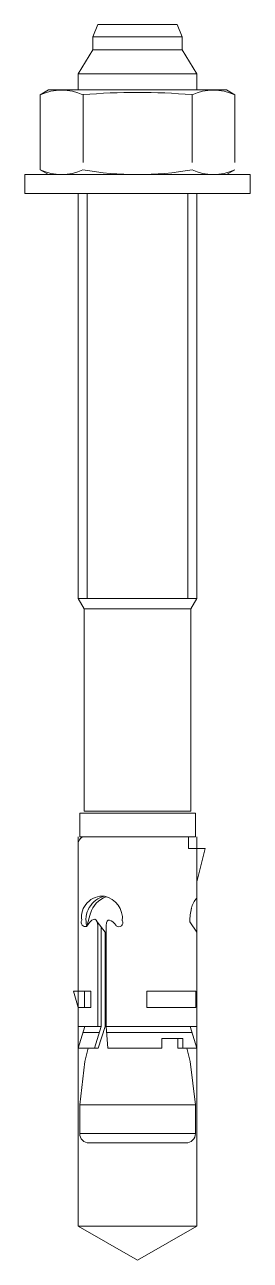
# Model space of a CAD drawing. Header units: metres. Extents: x -9 to 10, y -90 to 14.
import ezdxf

# ---------------------------------------------------------------- set-up
doc = ezdxf.new("R2010")
doc.units = ezdxf.units.M
doc.layers.add('A-DETL-GENF', color=92, linetype='Continuous', lineweight=18)

# ---------------------------------------------------------------- blocks, each defined once
blk = doc.blocks.new('28 snelboutanker 2d - Snelboutanker M10-4446224-00_0 Basismaterialen')
at = {"layer": 'A-DETL-GENF', "lineweight": 5}
for p, q in [((-3.75, 13.2), (-3.35, 14.23)), ((3.35, 14.23), (-3.35, 14.23)), ((3.35, 14.23), (3.75, 13.2)), ((-3.75, 13.2), (-3.75, 12.1)), ((-3.75, 13.2), (3.75, 13.2)), ((3.75, 12.1), (3.75, 13.2)), ((-5, 10.1), (-3.75, 12.1)), ((-3.75, 12.1), (3.75, 12.1)), ((3.75, 12.1), (5, 10.1)), ((-5, 10.1), (5, 10.1)), ((-5, 10.1), (-5, 8.73)), ((5, 10.1), (5, 8.73)), ((-8.19, 8.33), (-7.5, 8.73)), ((-7.5, 8.73), (7.5, 8.73)), ((7.5, 8.73), (8.19, 8.33)), ((-8.19, 2), (-8.19, 8.33)), ((-4.59, 8.33), (-4.59, 2.62)), ((4.6, 8.33), (4.6, 2.62)), ((8.19, 8.33), (8.19, 2.62)), ((-9.5, 1.6), (-7.5, 1.6)), ((-9.5, 0), (-9.5, 1.6)), ((-7.5, 1.6), (-8.19, 2)), ((7.5, 1.6), (-7.5, 1.6)), ((8.19, 2), (7.5, 1.6)), ((7.5, 1.6), (9.5, 1.6)), ((9.5, 1.6), (9.5, 0)), ((9.5, 0), (-9.5, 0)), ((-5, -34.13), (-5, 0)), ((4.23, -34.13), (4.23, 0)), ((5, -34.13), (5, 0)), ((-5, 0), (-5, -34.13)), ((-4.23, 0), (-4.23, -34.13)), ((-4.5, -35), (-5, -34.13)), ((-5, -34.13), (5, -34.13)), ((4.5, -35), (5, -34.13)), ((-4.5, -52.05), (-4.5, -35)), ((-4.5, -35), (4.5, -35)), ((4.5, -35), (4.5, -52.05)), ((4.5, -52.05), (-4.5, -52.05)), ((-4.87, -52.2), (4.88, -52.2)), ((-4.87, -54.2), (-4.87, -52.2)), ((4.88, -52.2), (4.88, -54.2)), ((-5, -54.2), (-5, -87)), ((4.88, -54.2), (-4.87, -54.2)), ((2, -54.2), (-4, -54.2)), ((4.3, -54.2), (4.3, -55.2)), ((5, -87), (5, -54.2)), ((4.3, -55.2), (5.7, -55.2)), ((5.7, -55.2), (5, -58)), ((-4.27, -61.74), (-3.97, -60.65)), ((-2.73, -62.25), (-3.4, -61.36)), ((4.4, -61.36), (5, -62.25)), ((-3.34, -70.2), (-3.34, -61.64)), ((-3.05, -61.82), (-3.05, -70.2)), ((-2.73, -70.2), (-2.73, -62.25)), ((-2.64, -61.69), (-2.64, -70.2)), ((-5, -68.6), (-5.4, -67.2)), ((-3.93, -67.2), (-5.4, -67.2)), ((-4.47, -67.2), (-4.47, -68.6)), ((-3.93, -67.2), (-3.93, -68.6)), ((0.8, -68.6), (0.8, -67.2)), ((0.8, -67.2), (4.9, -67.2)), ((4.9, -67.2), (4.9, -68.6)), ((-5, -68.6), (-3.93, -68.6)), ((4.9, -68.6), (0.8, -68.6)), ((-4.43, -70.2), (-5, -72)), ((-5, -70.2), (-3.05, -70.2)), ((-3.21, -70.7), (-4.59, -70.7)), ((-3.05, -70.2), (-3.62, -72)), ((-3.3, -72), (-2.73, -70.2)), ((-2.64, -70.2), (-2.49, -72)), ((-2.64, -70.2), (5, -70.2)), ((-2.6, -70.7), (4.59, -70.7)), ((4.43, -70.2), (5, -72)), ((2.06, -72), (2.06, -71.2)), ((2.06, -71.2), (3.81, -71.2)), ((3.41, -72), (3.41, -71.2)), ((3.81, -71.2), (3.81, -72)), ((-5, -72), (-3.3, -72)), ((-4.43, -73.15), (-4.16, -72)), ((-2.49, -72), (2.06, -72)), ((5, -72), (3.41, -72)), ((4.16, -72), (4.43, -73.15)), ((-4.87, -76.8), (-4.43, -73.15)), ((4.43, -73.15), (4.88, -76.8)), ((4.88, -76.8), (-4.87, -76.8)), ((-4.87, -79.2), (-4.87, -76.8)), ((4.88, -76.8), (4.88, -79.2)), ((4.88, -79.2), (-4.87, -79.2)), ((-4.07, -80), (4.08, -80)), ((-5, -87), (0, -89.89)), ((-5, -87), (5, -87)), ((0, -89.89), (5, -87))]:
    blk.add_line(p, q, dxfattribs=at)
for centre, radius, start, end in [((-6.39, 4.47), 4.25, 65.0076, 114.9924), ((0, -47.97), 56.49, 85.3342, 94.6658), ((6.39, 4.47), 4.25, 65.0076, 114.9924), ((-6.39, 5.85), 4.25, 245.0076, 294.9924), ((0, 28.3), 26.7, 260.0901, 279.9099), ((6.39, 5.85), 4.25, 245.0076, 294.9924), ((-4.4, -54.8), 0.6, 89.8954, 180), ((-2.94, -60.98), 1.78, 84.8593, 188.2319), ((-2.29, -61.2), 2.05, 103.7381, 195.3956), ((-1.94, -61.23), 2.1, 109.438, 164.2427), ((-3.18, -61.08), 1.91, 354.1759, 77.9811), ((10.06, -61.47), 5.66, 167.2611, 178.8521), ((6.36, -60.67), 1.88, 136.4811, 166.2224), ((-4.39, -61.41), 0.356, 150.6084, 288.882), ((-1.57, -61.44), 0.341, 227.5131, 29.3441), ((-4.07, -79.2), 0.8, 180, 270), ((4.08, -79.2), 0.8, 270, 0)]:
    blk.add_arc(centre, radius, start, end, dxfattribs=at)
for points in [[(-4.27, -61.74), (-3.94, -61.16), (-3.42, -60.8), (-3.34, -61.64)], [(-1.8, -61.69), (-2.16, -61.2), (-2.65, -60.93), (-2.64, -61.69)]]:
    blk.add_open_spline(points, degree=3, dxfattribs=at)

msp = doc.modelspace()

# ---------------------------------------------------------------- block references
msp.add_blockref('28 snelboutanker 2d - Snelboutanker M10-4446224-00_0 Basismaterialen', (0, 0))

doc.saveas('drawing.dxf')
